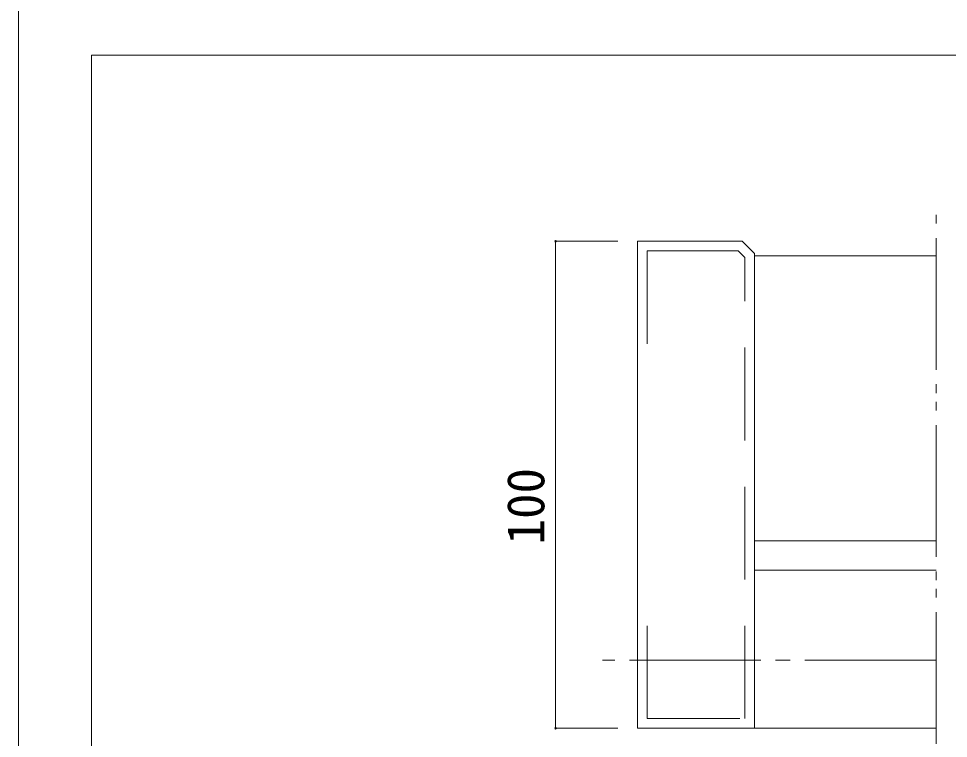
# Model space of a CAD drawing. Units: millimetres on the paper, enlarged 10 times, with parts at other scales. Extents: x -1985 to 2015, y -1370 to 1400.
# Drawn here: x -1985 to -1349, y -570 to -78 of the extents above; entities that cross this region are included whole.
import ezdxf
from ezdxf.enums import TextEntityAlignment as Align

# ---------------------------------------------------------------- set-up
doc = ezdxf.new("R2010")
doc.units = ezdxf.units.MM
doc.header["$LTSCALE"] = 10
for name, pattern in [('CHAIN2', [12, 9, -1, 1, -1]), ('DOUBLE_CHAIN2', [12.8, 9, -1, 0.6, -0.6, 0.6, -1]), ('USER2', [9.525, 6.35, -3.175])]:
    doc.linetypes.add(name, pattern=pattern)
doc.layers.add('1-1_0', color=7, linetype='Continuous', lineweight=20)
doc.layers.add('2-0', color=7, linetype='Continuous', lineweight=20)
doc.styles.add('ＭＳ ゴシック', font='')
doc.styles.get('ＭＳ ゴシック').set_extended_font_data('MS Gothic')

msp = doc.modelspace()

# ---------------------------------------------------------------- linework, layer by layer
at = {"layer": '1-1_0'}
for p in [(395, -102.5), (395, -102.5), (-1935, -1002.5)]:
    msp.add_line(p, (-1935, -102.5), dxfattribs=at)
msp.add_lwpolyline([(-1985, -1370), (2015, -1370), (2015, 1400), (-1985, 1400)], close=True, dxfattribs=at)
at = {"layer": '2-0', "linetype": 'DOUBLE_CHAIN2'}
msp.add_line((-1356.91, -829.84), (-1356.91, -206.4), dxfattribs=at)
at = {"layer": '2-0', "color": 4, "lineweight": 9}
msp.add_line((-1574.73, -229.94), (-1617.45, -229.94), dxfattribs=at)
at = {"layer": '2-0'}
for p, q in [((-1356.91, -239.94), (-1481.4, -239.94)), ((-1356.91, -434.94), (-1481.4, -434.94)), ((-1356.91, -454.94), (-1481.4, -454.94)), ((-1356.91, -563.27), (-1481.4, -563.27))]:
    msp.add_line(p, q, dxfattribs=at)
at = {"layer": '2-0', "linetype": 'USER2'}
msp.add_line((-1554.81, -556.68), (-1554.81, -468.68), dxfattribs=at)
at = {"layer": '2-0', "color": 4, "linetype": 'CHAIN2', "lineweight": 9}
msp.add_line((-1356.91, -516.61), (-1585.32, -516.61), dxfattribs=at)
at = {"layer": '2-0', "color": 4, "lineweight": 9}
msp.add_lwpolyline([(-1574.73, -563.27), (-1617.45, -563.27), (-1617.45, -229.94)], dxfattribs=at)
at = {"layer": '2-0'}
msp.add_lwpolyline([(-1481.4, -563.27), (-1481.4, -238.27), (-1489.73, -229.94), (-1561.4, -229.94), (-1561.4, -563.27)], close=True, dxfattribs=at)
at = {"layer": '2-0', "linetype": 'USER2'}
msp.add_lwpolyline([(-1554.81, -556.68), (-1487.98, -556.68), (-1487.98, -241), (-1492.46, -236.52), (-1554.81, -236.52), (-1554.81, -324.52)], dxfattribs=at)
at = {"layer": '2-0', "color": 4, "lineweight": 9}
for centre, start, end in [((-1617.45, -229.94), 90, 270), ((-1617.45, -229.94), 270, 90), ((-1617.45, -563.27), 90, 270), ((-1617.45, -563.27), 270, 90)]:
    msp.add_arc(centre, 0.521, start, end, dxfattribs=at)

# ---------------------------------------------------------------- texts
at = {"layer": '2-0', "style": 'ＭＳ ゴシック'}
msp.add_text('\u3000\u3000100', height=25.66, rotation=90, dxfattribs=at).set_placement((-1617.45, -507.46), align=Align.BOTTOM_LEFT)

doc.saveas('drawing.dxf')
